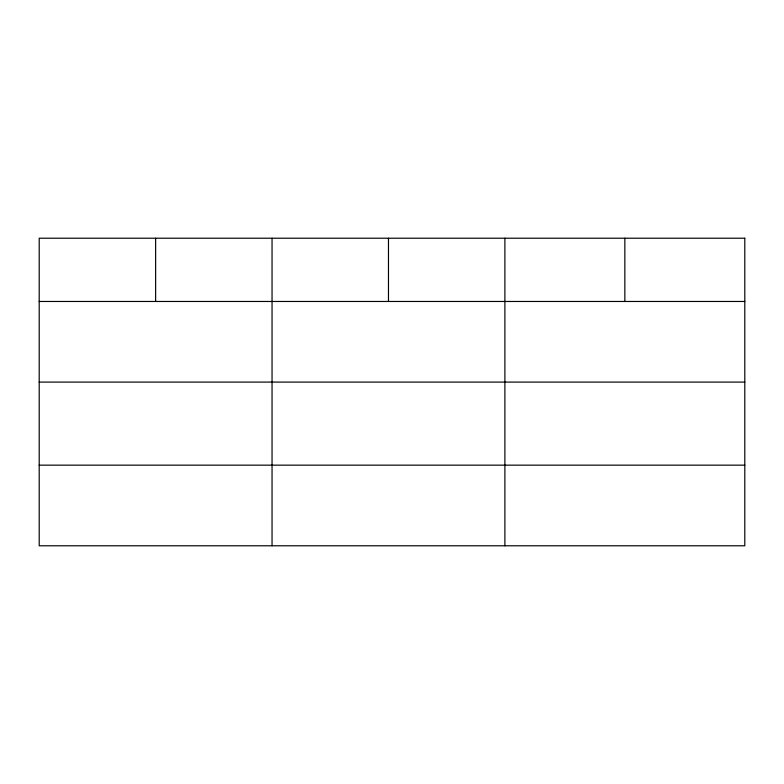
<?xml version="1.0" encoding="UTF-8"?>
<svg xmlns="http://www.w3.org/2000/svg" width="784" height="784" viewBox="0 0 784 784"><rect width="100%" height="100%" fill="white"/><g stroke="black" fill="none" stroke-linecap="round" stroke-linejoin="round"><path stroke-width="1.18" d="M39.2 301.468L744.8 301.468M39.2 382.092L744.8 382.092M39.2 465.157L744.8 465.157M624.848 238.218L624.848 301.468M504.896 238.218L504.896 545.782M388.472 238.218L388.472 301.468M272.048 238.218L272.048 545.782M155.624 238.218L155.624 301.468M744.8 238.218L39.2 238.218L39.2 545.782L744.8 545.782L744.8 238.218"/></g></svg>
